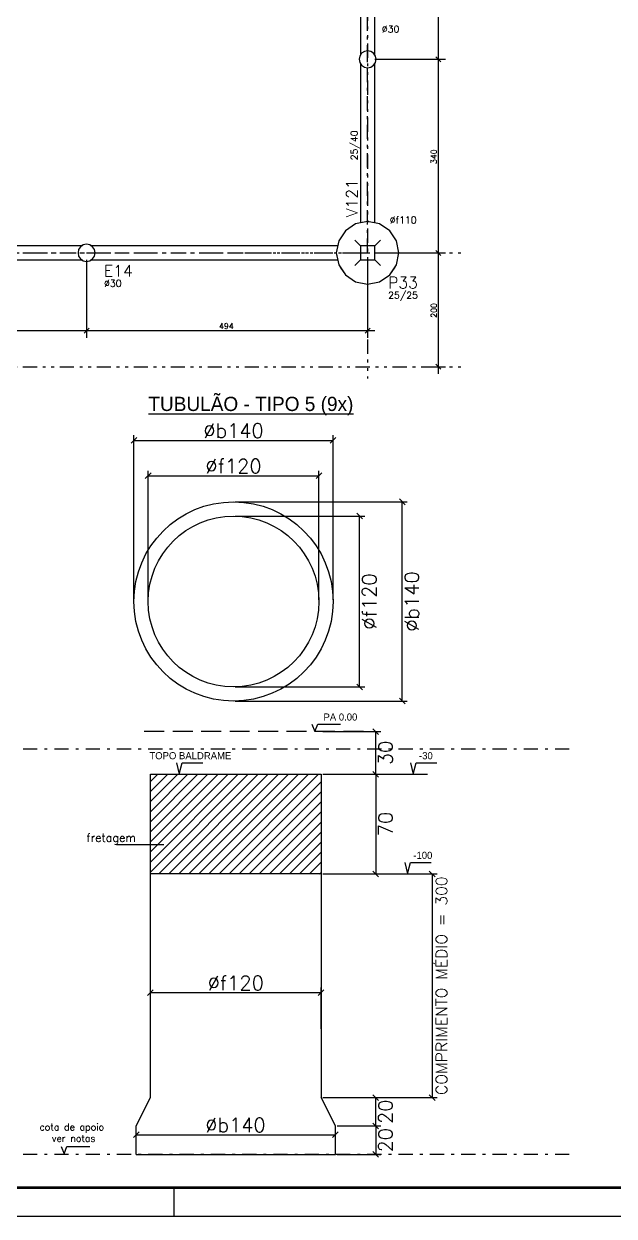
# Model space of a CAD drawing. Extents: x 369 to 487, y -15 to 69.
# Drawn here: x 445.2 to 465.96, y -15.04 to 26.84 of the extents above; entities that cross this region are included whole.
import ezdxf

# ---------------------------------------------------------------- set-up
doc = ezdxf.new("R2010")
doc.units = 0
doc.header["$MEASUREMENT"] = 0
for name, pattern in [('DASHDOT', [1, 0.5, -0.25, 0, -0.25]), ('ESTILO_TQS_0001', [1, 0.7, -0.3]), ('ESTILO_TQS_0003', [0.91, 0.5, -0.2, 0.01, -0.2]), ('ESTILO_TQS_0004', [1.12, 0.5, -0.2, 0.01, -0.2, 0.01, -0.2]), ('HIDDEN', [9.525, 6.35, -3.175])]:
    doc.linetypes.add(name, pattern=pattern)
doc.layers.get('0').update_dxf_attribs({"linetype": 'CONTINUOUS'})
doc.layers.get('Defpoints').update_dxf_attribs({"linetype": 'CONTINUOUS'})
for name, color, linetype in [('1', 1, 'CONTINUOUS'), ('2', 2, 'CONTINUOUS'), ('3', 3, 'CONTINUOUS'), ('4', 4, 'CONTINUOUS'), ('6', 6, 'CONTINUOUS'), ('7', 7, 'CONTINUOUS'), ('ARQ-FOLHA', 7, 'CONTINUOUS'), ('COTAS', 1, 'CONTINUOUS'), ('fuste', 2, 'HIDDEN'), ('M-DET', 7, 'CONTINUOUS'), ('TEXT3', 2, 'CONTINUOUS'), ('TEXT5', 3, 'CONTINUOUS')]:
    doc.layers.add(name, color=color, linetype=linetype)
doc.styles.add('ARIAL', font='GOTHIC.TTF')
doc.styles.add('ROMANS', font='romans')
doc.styles.get("Standard").update_dxf_attribs({"font": 'ROMANS.SHX'})
doc.dimstyles.get("Standard").update_dxf_attribs({"dimtxt": 0.5, "dimasz": 0.2, "dimexe": 0.18, "dimexo": 0.0625, "dimgap": 0.09, "dimtad": 2, "dimdec": 1, "dimlfac": 20, "dimdsep": 46, "dimtxsty": 'ROMANS', "dimblk": 'OBLIQUE', "dimcen": 0.09, "dimclrd": 1, "dimclre": 1, "dimclrt": 3, "dimadec": 0, "dimazin": 0, "dimtfac": 1, "dimtdec": 1, "dimtofl": 0, "dimtmove": 0, "dimatfit": 3, "dimfxl": 1, "dimtolj": 1, "dimtzin": 0, "dimarcsym": 0})

# ---------------------------------------------------------------- blocks, each defined once
blk = doc.blocks.new('fla0')
at = {"layer": 'ARQ-FOLHA'}
blk.add_line((5064.19, 1347.898), (5064.19, 1348.898), dxfattribs=at)
at = {"layer": 'ARQ-FOLHA', "const_width": 0.1}
blk.add_lwpolyline([(5100.19, 1430.998), (4984.79, 1430.998), (4984.79, 1348.898), (5100.19, 1348.898), (5100.19, 1430.998)], dxfattribs=at)
at = {"layer": 'ARQ-FOLHA'}
blk.add_lwpolyline([(4982.29, 1347.898), (5101.19, 1347.898)], dxfattribs=at)
blk = doc.blocks.new('_Oblique')
at = {"color": 0, "linetype": 'ByBlock', "lineweight": -2}
blk.add_line((-0.5, -0.5), (0.5, 0.5), dxfattribs=at)
blk = doc.blocks.new('*D1734')
at = {"layer": 'COTAS', "color": 1, "lineweight": -2, "transparency": 16777216}
for p, q in [((449.574, 6.615), (449.574, 11.147)), ((449.574, 10.967), (455.574, 10.967)), ((455.574, 6.615), (455.574, 11.147))]:
    blk.add_line(p, q, dxfattribs=at)
at = {"layer": 'Defpoints', "color": 0, "transparency": 16777216}
for p in [(455.574, 10.967), (449.574, 6.552), (455.574, 6.552)]:
    blk.add_point(p, dxfattribs=at)
at = {"layer": 'COTAS', "color": 1, "lineweight": -2, "transparency": 16777216, "xscale": 0.2, "yscale": 0.2, "zscale": 0.2, "rotation": 180}
blk.add_blockref('_Oblique', (449.574, 10.967), dxfattribs=at)
at = {"layer": 'COTAS', "color": 1, "lineweight": -2, "transparency": 16777216, "xscale": 0.2, "yscale": 0.2, "zscale": 0.2}
blk.add_blockref('_Oblique', (455.574, 10.967), dxfattribs=at)
at = {"layer": 'COTAS', "color": 3, "transparency": 16777216, "insert": (452.574, 11.307), "char_height": 0.5, "attachment_point": 5, "style": 'ROMANS'}
blk.add_mtext('\\A1;%%Cf120', dxfattribs=at)
blk = doc.blocks.new('*D1735')
at = {"layer": 'COTAS', "color": 1, "lineweight": -2, "transparency": 16777216}
for p, q in [((452.637, 9.552), (457.188, 9.552)), ((457.008, 3.552), (457.008, 9.552)), ((452.637, 3.552), (457.188, 3.552))]:
    blk.add_line(p, q, dxfattribs=at)
at = {"layer": 'Defpoints', "color": 0, "transparency": 16777216}
for p in [(452.574, 9.552), (457.008, 9.552), (452.574, 3.552)]:
    blk.add_point(p, dxfattribs=at)
at = {"layer": 'COTAS', "color": 1, "lineweight": -2, "transparency": 16777216, "xscale": 0.2, "yscale": 0.2, "zscale": 0.2}
for p, rotation in [((457.008, 9.552), 90), ((457.008, 3.552), 270)]:
    blk.add_blockref('_Oblique', p, dxfattribs=dict(at, rotation=rotation))
at = {"layer": 'COTAS', "color": 3, "transparency": 16777216, "insert": (457.348, 6.552), "char_height": 0.5, "attachment_point": 5, "rotation": 90, "style": 'ROMANS'}
blk.add_mtext('\\A1;%%Cf120', dxfattribs=at)
blk = doc.blocks.new('*D1736')
at = {"layer": 'COTAS', "color": 1, "lineweight": -2, "transparency": 16777216}
for p, q in [((449.654, -8.454), (449.654, -7.007)), ((455.654, -8.454), (455.654, -7.007)), ((449.654, -7.187), (455.654, -7.187))]:
    blk.add_line(p, q, dxfattribs=at)
at = {"layer": 'Defpoints', "color": 0, "transparency": 16777216}
for p in [(455.654, -7.187), (449.654, -8.517), (455.654, -8.517)]:
    blk.add_point(p, dxfattribs=at)
at = {"layer": 'COTAS', "color": 1, "lineweight": -2, "transparency": 16777216, "xscale": 0.2, "yscale": 0.2, "zscale": 0.2, "rotation": 180}
blk.add_blockref('_Oblique', (449.654, -7.187), dxfattribs=at)
at = {"layer": 'COTAS', "color": 1, "lineweight": -2, "transparency": 16777216, "xscale": 0.2, "yscale": 0.2, "zscale": 0.2}
blk.add_blockref('_Oblique', (455.654, -7.187), dxfattribs=at)
at = {"layer": 'COTAS', "color": 3, "transparency": 16777216, "insert": (452.654, -6.847), "char_height": 0.5, "attachment_point": 5, "style": 'ROMANS'}
blk.add_mtext('\\A1;%%Cf120', dxfattribs=at)
blk = doc.blocks.new('*D1740')
at = {"layer": 'COTAS', "color": 1, "lineweight": -2, "transparency": 16777216}
for p, q in [((455.716, -3.017), (459.737, -3.017)), ((459.557, -3.017), (459.557, -10.873)), ((455.716, -10.873), (459.737, -10.873))]:
    blk.add_line(p, q, dxfattribs=at)
at = {"layer": 'Defpoints', "color": 0, "transparency": 16777216}
for p in [(455.654, -3.017), (455.654, -10.873), (459.557, -10.873)]:
    blk.add_point(p, dxfattribs=at)
at = {"layer": 'COTAS', "color": 1, "lineweight": -2, "transparency": 16777216, "xscale": 0.2, "yscale": 0.2, "zscale": 0.2}
for p, rotation in [((459.557, -3.017), 90), ((459.557, -10.873), 270)]:
    blk.add_blockref('_Oblique', p, dxfattribs=dict(at, rotation=rotation))
at = {"layer": 'COTAS', "color": 3, "transparency": 16777216, "insert": (459.885, -6.945), "char_height": 0.5, "attachment_point": 5, "rotation": 90, "style": 'ROMANS'}
blk.add_mtext('\\A1;{\\H0.8x;COMPRIMENTO MÉDIO = 300}', dxfattribs=at)
blk = doc.blocks.new('*D1745')
at = {"layer": 'COTAS', "color": 1, "lineweight": -2, "transparency": 16777216}
for p, q in [((455.716, 1.983), (457.756, 1.983)), ((457.576, 0.483), (457.576, 1.983)), ((455.716, 0.483), (457.756, 0.483))]:
    blk.add_line(p, q, dxfattribs=at)
at = {"layer": 'Defpoints', "color": 0, "transparency": 16777216}
for p in [(455.654, 1.983), (457.576, 1.983), (455.654, 0.483)]:
    blk.add_point(p, dxfattribs=at)
at = {"layer": 'COTAS', "color": 1, "lineweight": -2, "transparency": 16777216, "xscale": 0.2, "yscale": 0.2, "zscale": 0.2}
for p, rotation in [((457.576, 1.983), 90), ((457.576, 0.483), 270)]:
    blk.add_blockref('_Oblique', p, dxfattribs=dict(at, rotation=rotation))
at = {"layer": 'COTAS', "color": 3, "transparency": 16777216, "insert": (457.916, 1.233), "char_height": 0.5, "attachment_point": 5, "rotation": 90, "style": 'ROMANS'}
blk.add_mtext('\\A1;30', dxfattribs=at)
blk = doc.blocks.new('*D1746')
at = {"layer": 'COTAS', "color": 1, "lineweight": -2, "transparency": 16777216}
for p, q in [((455.716, 0.483), (457.756, 0.483)), ((457.576, 0.483), (457.576, -3.017)), ((455.716, -3.017), (457.756, -3.017))]:
    blk.add_line(p, q, dxfattribs=at)
at = {"layer": 'Defpoints', "color": 0, "transparency": 16777216}
for p in [(455.654, 0.483), (455.654, -3.017), (457.576, -3.017)]:
    blk.add_point(p, dxfattribs=at)
at = {"layer": 'COTAS', "color": 1, "lineweight": -2, "transparency": 16777216, "xscale": 0.2, "yscale": 0.2, "zscale": 0.2}
for p, rotation in [((457.576, 0.483), 90), ((457.576, -3.017), 270)]:
    blk.add_blockref('_Oblique', p, dxfattribs=dict(at, rotation=rotation))
at = {"layer": 'COTAS', "color": 3, "transparency": 16777216, "insert": (457.916, -1.267), "char_height": 0.5, "attachment_point": 5, "rotation": 90, "style": 'ROMANS'}
blk.add_mtext('\\A1;70', dxfattribs=at)
blk = doc.blocks.new('*D1757')
at = {"layer": 'COTAS', "color": 1, "lineweight": -2, "transparency": 16777216}
for p, q in [((452.637, 10.052), (458.683, 10.052)), ((458.503, 3.052), (458.503, 10.052)), ((452.637, 3.052), (458.683, 3.052))]:
    blk.add_line(p, q, dxfattribs=at)
at = {"layer": 'Defpoints', "color": 0, "transparency": 16777216}
for p in [(452.574, 10.052), (458.503, 10.052), (452.574, 3.052)]:
    blk.add_point(p, dxfattribs=at)
at = {"layer": 'COTAS', "color": 1, "lineweight": -2, "transparency": 16777216, "xscale": 0.2, "yscale": 0.2, "zscale": 0.2}
for p, rotation in [((458.503, 10.052), 90), ((458.503, 3.052), 270)]:
    blk.add_blockref('_Oblique', p, dxfattribs=dict(at, rotation=rotation))
at = {"layer": 'COTAS', "color": 3, "transparency": 16777216, "insert": (458.843, 6.552), "char_height": 0.5, "attachment_point": 5, "rotation": 90, "style": 'ROMANS'}
blk.add_mtext('\\A1;%%Cb140', dxfattribs=at)
blk = doc.blocks.new('*D1758')
at = {"layer": 'COTAS', "color": 1, "lineweight": -2, "transparency": 16777216}
for p, q in [((449.074, 6.615), (449.074, 12.392)), ((449.074, 12.212), (456.074, 12.212)), ((456.074, 6.615), (456.074, 12.392))]:
    blk.add_line(p, q, dxfattribs=at)
at = {"layer": 'Defpoints', "color": 0, "transparency": 16777216}
for p in [(456.074, 12.212), (449.074, 6.552), (456.074, 6.552)]:
    blk.add_point(p, dxfattribs=at)
at = {"layer": 'COTAS', "color": 1, "lineweight": -2, "transparency": 16777216, "xscale": 0.2, "yscale": 0.2, "zscale": 0.2, "rotation": 180}
blk.add_blockref('_Oblique', (449.074, 12.212), dxfattribs=at)
at = {"layer": 'COTAS', "color": 1, "lineweight": -2, "transparency": 16777216, "xscale": 0.2, "yscale": 0.2, "zscale": 0.2}
blk.add_blockref('_Oblique', (456.074, 12.212), dxfattribs=at)
at = {"layer": 'COTAS', "color": 3, "transparency": 16777216, "insert": (452.574, 12.552), "char_height": 0.5, "attachment_point": 5, "style": 'ROMANS'}
blk.add_mtext('\\A1;%%Cb140', dxfattribs=at)
blk = doc.blocks.new('*D1759')
at = {"color": 1, "linetype": 'Continuous', "lineweight": -2, "transparency": 16777216}
for p, q in [((455.716, -10.873), (457.756, -10.873)), ((457.576, -11.873), (457.576, -10.873)), ((456.216, -11.873), (457.756, -11.873))]:
    blk.add_line(p, q, dxfattribs=at)
at = {"layer": 'Defpoints', "color": 0, "linetype": 'Continuous', "transparency": 16777216}
for p in [(455.654, -10.873), (457.576, -10.873), (456.154, -11.873)]:
    blk.add_point(p, dxfattribs=at)
at = {"color": 1, "linetype": 'Continuous', "lineweight": -2, "transparency": 16777216, "xscale": 0.2, "yscale": 0.2, "zscale": 0.2}
for p, rotation in [((457.576, -10.873), 90), ((457.576, -11.873), 270)]:
    blk.add_blockref('_Oblique', p, dxfattribs=dict(at, rotation=rotation))
at = {"color": 3, "linetype": 'Continuous', "transparency": 16777216, "insert": (457.916, -11.373), "char_height": 0.5, "attachment_point": 5, "rotation": 90, "style": 'ROMANS'}
blk.add_mtext('\\A1;20', dxfattribs=at)
blk = doc.blocks.new('*D1760')
at = {"color": 1, "linetype": 'Continuous', "lineweight": -2, "transparency": 16777216}
for p, q in [((456.216, -11.873), (457.756, -11.873)), ((457.576, -11.873), (457.576, -12.873)), ((456.216, -12.873), (457.756, -12.873))]:
    blk.add_line(p, q, dxfattribs=at)
at = {"layer": 'Defpoints', "color": 0, "linetype": 'Continuous', "transparency": 16777216}
for p in [(456.154, -11.873), (456.154, -12.873), (457.576, -12.873)]:
    blk.add_point(p, dxfattribs=at)
at = {"color": 1, "linetype": 'Continuous', "lineweight": -2, "transparency": 16777216, "xscale": 0.2, "yscale": 0.2, "zscale": 0.2}
for p, rotation in [((457.576, -11.873), 90), ((457.576, -12.873), 270)]:
    blk.add_blockref('_Oblique', p, dxfattribs=dict(at, rotation=rotation))
at = {"color": 3, "linetype": 'Continuous', "transparency": 16777216, "insert": (457.916, -12.373), "char_height": 0.5, "attachment_point": 5, "rotation": 90, "style": 'ROMANS'}
blk.add_mtext('\\A1;20', dxfattribs=at)
blk = doc.blocks.new('*D1761')
at = {"color": 1, "linetype": 'Continuous', "lineweight": -2, "transparency": 16777216}
for p, q in [((449.154, -12.495), (449.154, -11.998)), ((456.154, -12.481), (456.154, -11.998)), ((449.154, -12.178), (456.154, -12.178))]:
    blk.add_line(p, q, dxfattribs=at)
at = {"layer": 'Defpoints', "color": 0, "linetype": 'Continuous', "transparency": 16777216}
for p in [(449.154, -12.558), (456.154, -12.178), (456.154, -12.543)]:
    blk.add_point(p, dxfattribs=at)
at = {"color": 1, "linetype": 'Continuous', "lineweight": -2, "transparency": 16777216, "xscale": 0.2, "yscale": 0.2, "zscale": 0.2, "rotation": 180}
blk.add_blockref('_Oblique', (449.154, -12.178), dxfattribs=at)
at = {"color": 1, "linetype": 'Continuous', "lineweight": -2, "transparency": 16777216, "xscale": 0.2, "yscale": 0.2, "zscale": 0.2}
blk.add_blockref('_Oblique', (456.154, -12.178), dxfattribs=at)
at = {"color": 3, "linetype": 'Continuous', "transparency": 16777216, "insert": (452.642, -11.838), "char_height": 0.5, "attachment_point": 5, "style": 'ROMANS'}
blk.add_mtext('\\A1;%%Cb140', dxfattribs=at)

msp = doc.modelspace()

# ---------------------------------------------------------------- hatches: boundary and pattern name
at = {"layer": '2', "linetype": 'Continuous'}
h = msp.add_hatch(dxfattribs=at)
h.set_pattern_fill('ANSI31', color=256, scale=2)
h.set_pattern_definition([(45, (-39.04074, -16.82557), (-0.1767767, 0.1767767), [])])
h.paths.add_polyline_path([(455.6537, -3.0165), (455.6537, 0.4835), (449.6537, 0.4835), (449.6537, -3.0165)])

# ---------------------------------------------------------------- linework, layer by layer
at = {"layer": '1', "linetype": 'Continuous'}
for p, q in [((459.7743, 25.3483), (459.7743, 32.7983)), ((457.5376, 25.5983), (460.0243, 25.5983)), ((457.5376, 25.5983), (460.0243, 25.5983)), ((459.8627, 25.5099), (459.6859, 25.6867)), ((459.8627, 25.5099), (459.6859, 25.6867)), ((459.7743, 18.5483), (459.7743, 25.8483)), ((457.0376, 19.0483), (456.8376, 19.2483)), ((457.5376, 19.0483), (457.7376, 19.2483)), ((459.8627, 18.7099), (459.6859, 18.8867)), ((459.8627, 18.7099), (459.6859, 18.8867)), ((459.7743, 14.5483), (459.7743, 19.0483)), ((447.4076, 18.5483), (447.4076, 15.8168)), ((447.4076, 18.5483), (447.4076, 15.8168)), ((457.0376, 18.5483), (456.8376, 18.3483)), ((457.2876, 18.5483), (457.2876, 15.8168)), ((457.5376, 18.7983), (460.0243, 18.7983)), ((457.5376, 18.7983), (460.0243, 18.7983)), ((457.7376, 18.3483), (457.5376, 18.5483)), ((437.0376, 16.0668), (447.6576, 16.0668)), ((447.1576, 16.0668), (457.5376, 16.0668)), ((447.3192, 15.9784), (447.496, 16.1552)), ((447.3192, 15.9784), (447.496, 16.1552)), ((457.1992, 15.9784), (457.376, 16.1552)), ((459.1773, 14.7983), (460.0243, 14.7983)), ((459.8627, 14.7099), (459.6859, 14.8867)), ((457.7561, 0.4835), (459.3938, 0.4835)), ((448.4655, -1.9808), (450.122, -1.9808)), ((457.5561, -3.0165), (459.1938, -3.0165))]:
    msp.add_line(p, q, dxfattribs=at)
at = {"layer": '2', "linetype": 'ESTILO_TQS_0003'}
for p, q in [((457.2876, 25.5983), (457.2876, 32.3983)), ((457.2876, 18.7983), (457.2876, 25.5983)), ((437.5376, 18.7983), (447.4076, 18.7983)), ((447.4076, 18.7983), (457.2876, 18.7983))]:
    msp.add_line(p, q, dxfattribs=at)
at = {"layer": '2', "linetype": 'Continuous'}
for p, q in [((457.2876, 25.5983), (457.2876, 25.5983)), ((447.4076, 18.7983), (447.4076, 18.7983)), ((457.2876, 18.7983), (457.2876, 18.7983)), ((457.2876, 18.7983), (457.2876, 18.7983)), ((455.6537, -3.0165), (449.6537, -3.0165)), ((449.1537, -11.8728), (449.6537, -10.8728)), ((456.1537, -11.8728), (455.6537, -10.8728)), ((449.1537, -12.8728), (449.1537, -11.8728)), ((456.1537, -12.8728), (456.1537, -11.8728)), ((449.1537, -12.8728), (456.1537, -12.8728))]:
    msp.add_line(p, q, dxfattribs=at)
at = {"layer": '3', "linetype": 'Continuous'}
for p, q in [((457.2876, 25.5983), (457.2876, 25.5983)), ((457.2876, 25.5983), (457.2876, 25.5983)), ((447.4076, 18.7983), (447.4076, 18.7983)), ((447.4076, 18.7983), (447.4076, 18.7983)), ((457.2876, 18.7983), (457.2876, 18.7983)), ((457.2876, 18.7983), (457.2876, 18.7983)), ((457.2876, 18.7983), (457.2876, 18.7983)), ((458.9273, 14.7983), (458.9273, 14.7983))]:
    msp.add_line(p, q, dxfattribs=at)
for points in [[(457.0376, 31.548), (457.0376, 25.7538)], [(457.5376, 25.7538), (457.5376, 31.548)], [(457.0376, 25.4428), (457.0376, 19.8486)], [(457.5376, 19.8486), (457.5376, 25.4428)], [(447.2521, 19.0483), (438.6879, 19.0483)], [(456.2373, 19.0483), (447.563, 19.0483)], [(438.6879, 18.5483), (447.2521, 18.5483)], [(447.563, 18.5483), (456.2373, 18.5483)]]:
    msp.add_lwpolyline(points, dxfattribs=at)
at = {"layer": '4', "linetype": 'ESTILO_TQS_0004'}
for p, q in [((457.2876, 61.2508), (457.2876, 14.3818)), ((373.6662, 18.7983), (460.6848, 18.7983)), ((373.6662, 14.7983), (460.6848, 14.7983))]:
    msp.add_line(p, q, dxfattribs=at)
at = {"layer": '4', "linetype": 'Continuous'}
for points in [[(457.5876, 25.5983), (457.5648, 25.7131), (457.4997, 25.8104), (457.4024, 25.8755), (457.2876, 25.8983), (457.1728, 25.8755), (457.0755, 25.8104), (457.0104, 25.7131), (456.9876, 25.5983), (457.0104, 25.4835), (457.0755, 25.3862), (457.1728, 25.3211), (457.2876, 25.2983), (457.4024, 25.3211), (457.4997, 25.3862), (457.5648, 25.4835), (457.5876, 25.5983)], [(457.0104, 25.7131), (456.9876, 25.5983)], [(456.9876, 25.5983), (457.0104, 25.4835)], [(457.0376, 25.7538), (457.0104, 25.7131)], [(457.5648, 25.7131), (457.5376, 25.7538)], [(457.5876, 25.5983), (457.5648, 25.7131)], [(457.5648, 25.4835), (457.5876, 25.5983)], [(457.0104, 25.4835), (457.0376, 25.4428)], [(457.5376, 25.4428), (457.5648, 25.4835)], [(458.3876, 18.7983), (458.3039, 19.2192), (458.0654, 19.5761), (457.7085, 19.8146), (457.2876, 19.8983), (456.8666, 19.8146), (456.5098, 19.5761), (456.2713, 19.2192), (456.1876, 18.7983), (456.2713, 18.3773), (456.5098, 18.0205), (456.8666, 17.782), (457.2876, 17.6983), (457.7085, 17.782), (458.0654, 18.0205), (458.3039, 18.3773), (458.3876, 18.7983)], [(456.8666, 19.8146), (456.5098, 19.5761)], [(457.0976, 19.8605), (456.8666, 19.8146)], [(457.7085, 19.8146), (457.4776, 19.8605)], [(458.0654, 19.5761), (457.7085, 19.8146)], [(456.5098, 19.5761), (456.2713, 19.2192)], [(458.3039, 19.2192), (458.0654, 19.5761)], [(447.7076, 18.7983), (447.6848, 18.9131), (447.6197, 19.0104), (447.5224, 19.0755), (447.4076, 19.0983), (447.2928, 19.0755), (447.1955, 19.0104), (447.1304, 18.9131), (447.1076, 18.7983), (447.1304, 18.6835), (447.1955, 18.5862), (447.2928, 18.5211), (447.4076, 18.4983), (447.5224, 18.5211), (447.6197, 18.5862), (447.6848, 18.6835), (447.7076, 18.7983)], [(447.2928, 19.0755), (447.2521, 19.0483)], [(447.4076, 19.0983), (447.2928, 19.0755)], [(447.5224, 19.0755), (447.4076, 19.0983)], [(447.563, 19.0483), (447.5224, 19.0755)], [(456.2713, 19.2192), (456.1876, 18.7983)], [(458.3876, 18.7983), (458.3039, 19.2192)], [(447.2521, 18.5483), (447.2928, 18.5211)], [(447.2928, 18.5211), (447.4076, 18.4983)], [(447.4076, 18.4983), (447.5224, 18.5211)], [(447.5224, 18.5211), (447.563, 18.5483)], [(456.1876, 18.7983), (456.2115, 18.6783)], [(458.3637, 18.6783), (458.3876, 18.7983)], [(456.3241, 18.2983), (456.5098, 18.0205)], [(456.5098, 18.0205), (456.8666, 17.782)], [(457.7085, 17.782), (458.0654, 18.0205)], [(458.0654, 18.0205), (458.251, 18.2983)], [(456.8666, 17.782), (457.2876, 17.6983)], [(457.2876, 17.6983), (457.7085, 17.782)]]:
    msp.add_lwpolyline(points, dxfattribs=at)
at = {"layer": '6', "linetype": 'Continuous'}
msp.add_lwpolyline([(457.0376, 18.5483), (457.5376, 18.5483), (457.5376, 19.0483), (457.0376, 19.0483), (457.0376, 18.5483)], dxfattribs=at)
at = {"layer": 'COTAS', "linetype": 'ESTILO_TQS_0001'}
msp.add_line((457.139, 1.9835), (449.3171, 1.9835), dxfattribs=at)
at = {"layer": 'COTAS', "color": 10, "linetype": 'DASHDOT'}
for p, q in [((464.3769, 1.3674), (377.5174, 1.3674)), ((464.3769, -12.8728), (373.0847, -12.8728))]:
    msp.add_line(p, q, dxfattribs=at)
at = {"layer": 'fuste', "linetype": 'Continuous'}
msp.add_lwpolyline([(449.6537, -10.8728), (449.6537, 0.4835), (455.6537, 0.4835), (455.6537, -10.8728)], dxfattribs=at)
for radius in [3.5, 3]:
    msp.add_circle((452.5743, 6.5522), radius, dxfattribs=at)
at = {"layer": 'M-DET', "color": 2}
for points in [[(455.3326, 2.2453), (455.4331, 1.9835), (455.5336, 2.2453), (456.3397, 2.2453)], [(450.5673, 0.8869), (450.6678, 0.4835), (450.7683, 0.8869), (451.4972, 0.8869)], [(458.7912, 0.8869), (458.8917, 0.4835), (458.9922, 0.8869), (459.7211, 0.8869)], [(458.5912, -2.6131), (458.6917, -3.0165), (458.7922, -2.6131), (459.5211, -2.6131)]]:
    msp.add_lwpolyline(points, dxfattribs=at)
at = {"layer": 'M-DET', "color": 10}
msp.add_lwpolyline([(446.5154, -12.589), (446.6159, -12.8508), (446.7164, -12.589), (447.5225, -12.589)], dxfattribs=at)

# ---------------------------------------------------------------- block references
msp.add_blockref('fla0', (-4613.7068, -1362.9378))

# ---------------------------------------------------------------- texts
at = {"layer": '3', "linetype": 'Continuous'}
for s, p in [('340', (459.7143, 21.9183)), ('200', (459.7143, 16.5183))]:
    msp.add_text(s, height=0.2, rotation=90, dxfattribs=at).set_placement(p)
msp.add_text('494', height=0.2, dxfattribs=at).set_placement((452.0676, 16.1268))
at = {"layer": '6', "linetype": 'Continuous'}
msp.add_text('V121', height=0.4, rotation=90, dxfattribs=at).set_placement((456.9376, 20.0486))
for s, p in [('E14', (448.0214, 17.9658)), ('P33', (458.0091, 17.5508))]:
    msp.add_text(s, height=0.4, dxfattribs=at).set_placement(p)
at = {"layer": '7', "linetype": 'Continuous'}
for s, p in [('%%c30', (457.7876, 26.5383)), ('%%Cf110', (458.0665, 19.8341)), ('%%c30', (448.0214, 17.6058)), ('25/25', (458.0091, 17.1908))]:
    msp.add_text(s, height=0.24, dxfattribs=at).set_placement(p)
msp.add_text('25/40', height=0.24, rotation=90, dxfattribs=at).set_placement((456.9376, 22.0486))
at = {"layer": '7', "linetype": 'Continuous', "insert": (446.2756, -1.6012), "char_height": 0.288, "attachment_point": 1}
msp.add_mtext_dynamic_manual_height_columns('\\pi1.12769;fretagem', width=4.106799, gutter_width=1.44, heights=[0], dxfattribs=at)
at = {"layer": '7', "color": 10, "linetype": 'Continuous', "insert": (445.3285, -11.7909), "char_height": 0.24, "attachment_point": 1}
msp.add_mtext_dynamic_manual_height_columns('\\pi0.42545;cota de apoio\\P\\pi0.85974;ver notas', width=3.422332, gutter_width=1.2, heights=[0], dxfattribs=at)
at = {"layer": 'TEXT3', "color": 2, "linetype": 'Continuous', "lineweight": 20, "style": 'ARIAL'}
for s, p in [('PA 0.00', (455.7369, 2.3684)), ('TOPO BALDRAME', (449.6177, 1.01)), ('-30', (459.0948, 1.01)), ('-100', (458.8948, -2.49))]:
    msp.add_text(s, height=0.25, dxfattribs=at).set_placement(p)
at = {"layer": 'TEXT5', "color": 4, "style": 'ARIAL'}
msp.add_text('%%UTUBULÃO - TIPO 5 (9x)', height=0.5, dxfattribs=at).set_placement((449.5811, 13.2426))

# ---------------------------------------------------------------- dimensions: what is measured, and where the dimension line sits
at = {"linetype": 'Continuous'}
for base, p2, picture, middle in [((457.5761, -10.8728), (455.6537, -10.8728), '*D1759', (457.9161, -11.3728)), ((457.5761, -12.8728), (456.1537, -12.8728), '*D1760', (457.9161, -12.3728))]:
    dim = msp.add_linear_dim(base=base, p1=(456.1537, -11.8728), p2=p2, angle=90, dimstyle='Standard', dxfattribs=at)
    dim.commit()
    dim.dimension.update_dxf_attribs({"geometry": picture, "text_midpoint": middle})
dim = msp.add_linear_dim(base=(456.1537, -12.1779), p1=(449.1537, -12.5578), p2=(456.1537, -12.5432), text='%%Cb<>', dimstyle='Standard', dxfattribs=at)
dim.commit()
dim.dimension.update_dxf_attribs({"geometry": '*D1761', "text_midpoint": (452.6425, -12.1779), "dimtype": 160})
at = {"layer": 'COTAS'}
for base, p1, p2, text, picture, middle in [((456.0743, 12.2121), (449.0743, 6.5522), (456.0743, 6.5522), '%%Cb<>', '*D1758', (452.5743, 12.5521)), ((455.5743, 10.9675), (449.5743, 6.5522), (455.5743, 6.5522), '%%Cf<>', '*D1734', (452.5743, 11.3075)), ((455.6537, -7.1874), (449.6537, -8.5165), (455.6537, -8.5165), '%%Cf<>', '*D1736', (452.6537, -6.8474))]:
    dim = msp.add_linear_dim(base=base, p1=p1, p2=p2, text=text, dimstyle='Standard', dxfattribs=at)
    dim.commit()
    dim.dimension.update_dxf_attribs({"geometry": picture, "text_midpoint": middle})
for base, p1, p2, text, picture, middle in [((458.5027, 10.0522), (452.5743, 3.0522), (452.5743, 10.0522), '%%Cb<>', '*D1757', (458.8427, 6.5522)), ((457.0083, 9.5522), (452.5743, 3.5522), (452.5743, 9.5522), '%%Cf<>', '*D1735', (457.3483, 6.5522))]:
    dim = msp.add_linear_dim(base=base, p1=p1, p2=p2, angle=90, text=text, dimstyle='Standard', dxfattribs=at)
    dim.commit()
    dim.dimension.update_dxf_attribs({"geometry": picture, "text_midpoint": middle})
for base, p2, picture, middle in [((457.5761, 1.9835), (455.6537, 1.9835), '*D1745', (457.9161, 1.2335)), ((457.5761, -3.0165), (455.6537, -3.0165), '*D1746', (457.9161, -1.2665))]:
    dim = msp.add_linear_dim(base=base, p1=(455.6537, 0.4835), p2=p2, angle=90, dimstyle='Standard', dxfattribs=at)
    dim.commit()
    dim.dimension.update_dxf_attribs({"geometry": picture, "text_midpoint": middle})
dim = msp.add_linear_dim(base=(459.5566, -10.8728), p1=(455.6537, -3.0165), p2=(455.6537, -10.8728), angle=90, text='{\\H0.8x;COMPRIMENTO MÉDIO = 300}', dimstyle='Standard', dxfattribs=at)
dim.commit()
dim.dimension.update_dxf_attribs({"geometry": '*D1740', "text_midpoint": (459.5566, -6.9446), "dimtype": 160})

doc.saveas('drawing.dxf')
